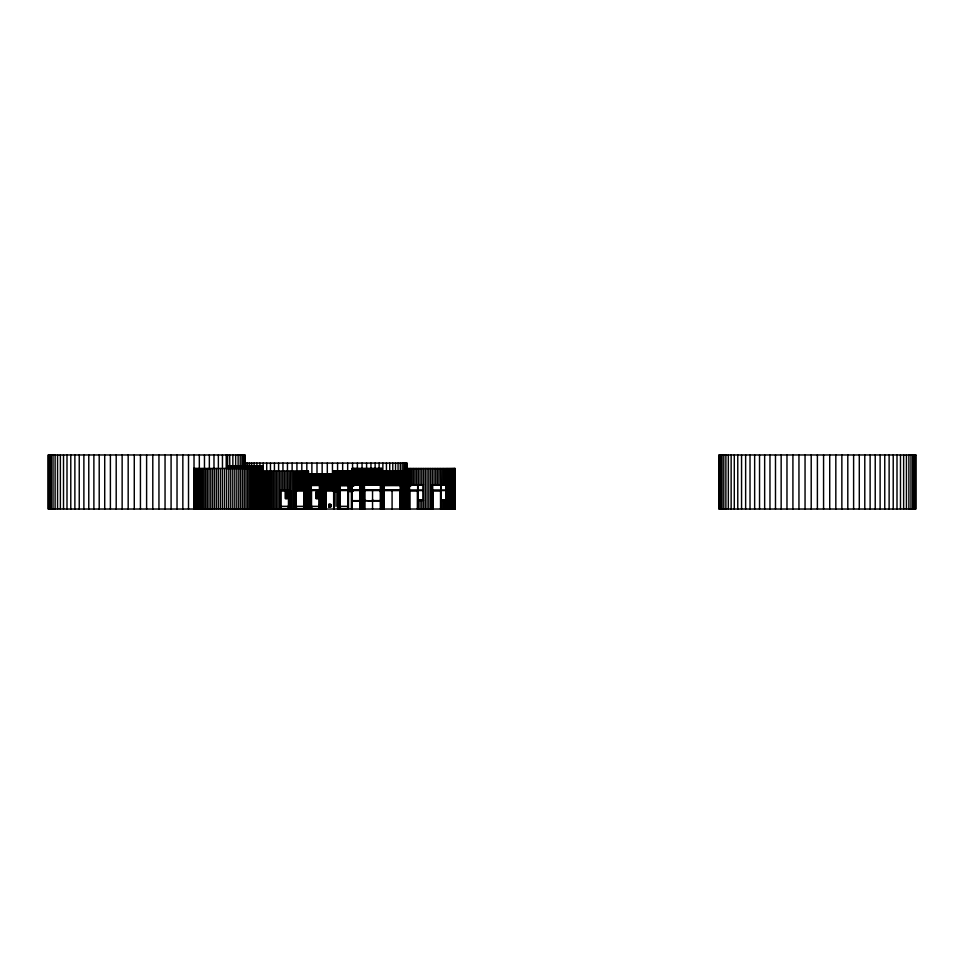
<?xml version="1.0" encoding="UTF-8"?>
<svg xmlns="http://www.w3.org/2000/svg" width="964" height="964" viewBox="0 0 964 964"><rect width="100%" height="100%" fill="white"/><g stroke="black" fill="none" stroke-linecap="round" stroke-linejoin="round"><path stroke-width="1.45" d="M310.818 491.483L310.818 509.028L310.83 484.699L319.843 484.699L319.843 509.028M325.76 490.556L325.76 509.028L325.76 490.556L333.869 490.556L333.869 509.028L333.869 490.556M359.958 490.556L359.958 509.028L359.958 490.556L351.848 490.556L351.848 509.028L351.848 490.327M372.55 509.028L372.55 490.556M383.226 509.028L383.226 491.013L380.274 491.013M227.612 465.781L263.196 465.781M193.752 468.492L259.509 468.492M352.005 468.492L381.732 468.492L381.852 491.568M406.109 468.492L455.213 468.492L455.153 509.028L48.2 509.028L48.2 454.972L245.025 454.972L245.025 463.082M258.93 471.191L308.444 471.191L308.444 473.89M353.921 471.191L332.929 471.191L332.905 473.89M381.214 471.191L410.977 471.191M307.938 473.89L335.797 473.89M381.105 484.699L363.994 484.699L363.994 509.028L364.079 468.492M383.527 484.699L400.65 484.699M423.509 484.699L409.085 484.699L409.085 509.028M380.659 485.157L364.44 485.157L364.44 490.11L380.659 490.11M440.741 485.157L432.643 485.157L432.643 490.11L440.741 490.11L440.62 468.492M311.288 489.881L319.385 489.881M339.955 489.881L348.064 489.881M351.848 489.881L359.958 489.881M364.44 489.881L380.659 489.881M289.152 490.11L280.15 490.11L280.15 509.028M304.564 490.11L295.562 490.11L295.562 509.028M383.985 490.556L400.193 490.556M288.055 491.013L290.767 491.013L290.767 509.028M333.918 491.013L337.966 491.013L337.966 509.028M348.486 491.013L352.908 491.013M348.402 491.23L352.957 491.23M361.753 491.23L361.584 509.028M296.538 491.483L294.719 491.483L294.719 509.028L294.815 491.568M333.375 491.459L337.762 491.459M380.178 491.459L383.057 491.459L383.057 509.028M334.665 491.568L337.641 491.568L337.641 509.028L337.918 471.191M380.129 491.568L383.057 491.568M359.62 500.208L359.066 500.918M380.322 500.208L379.768 500.918M423.509 500.461L418.099 500.461L418.099 509.028M352.752 500.641L359.283 500.641M365.127 500.641L372.212 500.918M379.985 500.641L373.237 500.545M359.62 500.918L352.306 500.918L352.306 500.208L352.86 500.918M380.322 500.918L373.02 500.918L373.02 500.208L373.574 500.918M328.893 504.377L330.688 504.497M328.893 504.582L330.688 504.726L328.893 504.835M328.893 505.052L330.688 505.076M328.893 505.305L330.688 505.281L328.893 505.498M328.893 505.751L330.688 505.726L328.893 505.955M328.893 506.076L330.688 505.98M328.893 506.208L330.688 506.293M328.893 506.401L330.688 506.522L328.893 506.654M328.893 506.847L330.688 506.968L330.688 504.293L328.893 504.353L328.893 506.992L330.688 506.992M915.607 454.972L915.607 509.028M915.029 454.972L915.029 509.028M914.053 454.972L914.053 509.028M912.703 454.972L912.703 509.028M910.98 454.972L910.98 509.028M908.883 454.972L908.883 509.028M906.437 454.972L906.437 509.028M903.63 454.972L903.63 509.028M900.484 454.972L900.484 509.028M897.002 454.972L897.002 509.028M893.218 454.972L893.218 509.028M889.121 454.972L889.121 509.028M884.759 454.972L884.759 509.028M880.12 454.972L880.12 509.028M875.228 454.972L875.228 509.028M870.118 454.972L870.118 509.028M864.792 454.972L864.792 509.028M859.286 454.972L859.286 509.028M853.61 454.972L853.61 509.028M847.802 454.972L847.802 509.028M841.861 454.972L841.861 509.028M835.824 454.972L835.824 509.028M829.727 454.972L829.727 509.028M823.569 454.972L823.569 509.028M817.388 454.972L817.388 509.028M811.206 454.972L811.206 509.028M805.048 454.972L805.048 509.028M798.951 454.972L798.951 509.028M792.914 454.972L792.914 509.028M786.973 454.972L786.973 509.028M781.153 454.972L781.153 509.028M775.49 454.972L775.49 509.028M769.971 454.972L769.971 509.028M764.657 454.972L764.657 509.028M759.536 454.972L759.536 509.028M754.655 454.972L754.655 509.028M750.016 454.972L750.016 509.028M745.642 454.972L745.642 509.028M741.557 454.972L741.557 509.028M737.773 454.972L737.773 509.028M734.291 454.972L734.291 509.028M731.146 454.972L731.146 509.028M728.338 454.972L728.338 509.028M725.88 454.972L725.88 509.028M723.795 454.972L723.795 509.028M722.06 454.972L722.06 509.028M720.711 454.972L720.711 509.028M719.746 454.972L719.746 509.028M719.168 454.972L719.168 509.028M454.984 468.492L454.984 509.028M454.707 468.492L454.707 509.028M454.321 468.492L454.321 509.028M453.827 468.492L453.827 509.028M453.237 468.492L453.237 509.028M452.526 468.492L452.526 509.028M451.73 468.492L451.73 509.028M450.827 468.492L450.827 509.028M449.839 468.492L449.839 509.028M448.754 468.492L448.754 509.028M447.585 468.492L447.585 509.028M446.332 468.492L446.332 509.028M445.007 468.492L445.007 485M445.007 500.015L445.007 509.028M443.609 468.492L443.609 485M443.609 500.015L443.609 509.028M442.139 468.492L442.139 485M442.139 500.015L442.139 509.028M441.199 509.028L441.199 500.461L446.597 500.461L446.597 484.699L432.185 484.699L432.185 509.028M440.741 509.028L440.741 490.556L432.643 490.556L432.643 509.028M440.524 509.028L440.524 490.784L432.86 490.784L432.86 509.028M439.042 468.492L439.042 485M437.427 468.492L437.427 485M435.752 468.492L435.752 485M434.065 468.492L434.065 485M432.33 468.492L432.33 509.028M430.583 468.492L430.583 509.028M428.823 468.492L428.823 509.028M427.064 468.492L427.064 509.028M425.293 468.492L425.293 509.028M423.533 468.492L423.533 509.028M421.786 468.492L421.786 485M421.786 500.015L421.786 509.028M420.063 468.492L420.063 485M420.063 500.015L420.063 509.028M418.364 468.492L418.364 485M418.364 500.015L418.364 509.028M417.653 509.028L417.653 490.556L409.543 490.556L409.543 509.028M417.424 509.028L417.424 490.784L409.76 490.784L409.76 509.028M416.701 468.492L416.701 485M415.074 468.492L415.074 485M413.496 468.492L413.496 485M411.977 468.492L411.977 485M410.941 471.191L410.941 485.748M410.664 471.191L410.664 485.748M410.507 468.492L410.507 485M410.423 471.191L410.423 485.748M410.11 471.191L410.11 485.748M409.736 471.191L409.736 485.748M409.29 471.191L409.29 485.748M409.11 468.492L409.11 471.492M408.784 471.191L408.784 509.028M408.218 471.191L408.218 509.028M407.784 468.492L407.784 471.492M407.579 471.191L407.579 509.028M407.073 471.974L407.097 463.082L244.013 463.082L244.025 465.781M406.904 471.191L406.904 509.028M406.736 463.082L406.784 471.974M406.543 468.492L406.543 471.492M406.073 463.082L406.157 509.028M405.374 471.191L405.374 509.028M405.097 463.082L405.097 471.974M404.531 471.191L404.531 509.028M403.796 463.082L403.651 509.028M402.723 471.191L402.723 509.028M402.181 463.082L402.181 471.974M401.759 471.191L401.759 509.028M400.771 471.191L400.65 509.028M400.277 463.082L400.277 471.974M400.193 509.028L400.193 490.327L383.985 490.327L383.985 509.028M399.976 490.556L399.976 509.028M399.735 471.191L399.735 485.748M398.686 471.191L398.686 485.748M398.06 463.082L398.06 471.974M397.614 471.191L397.614 485.748M396.529 471.191L396.529 485.748M395.565 463.082L395.421 485.748M394.312 471.191L394.312 485.748M393.192 471.191L393.192 485.748M392.782 463.082L392.782 471.974M392.071 471.191L392.071 485.748M392.083 490.556L392.083 509.028M390.962 471.191L390.962 485.748M389.854 471.191L389.854 485.748M389.733 463.082L389.733 471.974M388.769 471.191L388.769 485.748M387.697 471.191L387.697 485.748M386.636 471.191L386.636 485.748M386.431 463.082L386.431 471.191M385.612 471.191L385.612 485.748M384.624 471.191L384.624 485.748M384.202 490.556L384.202 509.028M383.66 471.191L383.527 509.028M382.889 463.082L382.732 491.568M381.611 468.492L381.648 491.568M381.467 468.492L381.467 491.013M381.262 468.492L381.105 509.028M380.997 468.492L380.997 491.013M380.684 468.492L380.659 509.028L380.659 490.556L364.44 490.556L364.44 509.028L364.44 490.327M380.31 468.492L380.431 509.028M379.888 468.492L379.888 485M379.418 468.492L379.418 485M379.117 463.082L379.117 468.492M378.888 468.492L378.888 485M378.322 468.492L378.322 485M377.707 468.492L377.707 485M377.044 468.492L377.044 485M376.346 468.492L376.346 485M375.599 468.492L375.599 485M375.129 463.082L375.129 468.492M374.827 468.492L374.827 485M374.032 468.492L374.032 485M373.201 468.492L373.201 485M372.333 468.492L372.333 485M371.658 500.918L372.212 500.208L372.104 501.051L365.127 500.545M371.453 468.492L371.453 485M370.947 463.082L370.947 468.492M370.562 468.492L370.562 485M369.646 468.492L369.646 485M368.73 468.492L368.73 485M367.802 468.492L367.802 485M366.862 468.492L366.862 485M366.585 463.082L366.585 468.492M365.934 468.492L365.934 485M365.007 468.492L365.007 485M364.669 490.556L364.669 509.028M363.163 468.492L363.163 509.028M362.271 468.492L362.271 509.028M362.054 463.082L362.054 468.492M361.753 491.013L361.753 509.028M361.392 468.492L361.392 509.028M360.536 468.492L360.536 491.013M360.403 509.028L360.403 484.699L351.402 484.699L351.402 509.028M359.705 468.492L359.705 485M359.729 490.556L359.729 509.028M358.897 468.492L358.897 485M358.126 468.492L358.126 485M357.379 463.082L357.391 485M356.692 468.492L356.692 485M356.029 468.492L356.029 485M355.415 468.492L355.415 485M354.836 468.492L354.836 485M354.258 468.492L354.318 485M353.836 468.492L353.921 485.748M353.764 471.191L353.764 485.748M353.414 468.492L353.499 485.748M353.041 468.492L353.186 485.748M352.848 471.191L352.848 485.748M352.728 468.492L352.728 471.191M352.571 463.082L352.463 485.748M352.27 468.492L352.27 471.191M352.113 468.492L352.077 509.028M351.595 471.191L351.595 491.568M351.113 471.191L351.113 491.568M350.607 471.191L350.607 491.568M350.077 471.191L350.077 491.568M349.51 471.191L349.51 491.568M348.92 471.191L348.92 491.568M348.51 509.028L348.51 484.699L339.509 484.699L339.509 509.028M348.317 471.191L348.317 485.748M348.064 509.028L348.064 490.556L339.955 490.556L339.955 509.028M347.835 490.556L347.835 509.028M347.667 463.082L347.691 485.748M347.052 471.191L347.052 485.748M346.401 471.191L346.401 485.748M345.739 471.191L345.739 485.748M345.076 471.191L345.076 485.748M344.401 471.191L344.401 485.748M343.714 471.191L343.714 485.748M343.039 471.191L343.039 485.748M342.654 463.082L342.654 471.191M342.365 471.191L342.365 485.748M341.69 471.191L341.69 485.748M341.027 471.191L341.027 485.748M340.376 471.191L340.376 485.748M340.184 490.556L340.184 509.028M339.738 471.191L339.738 509.028M339.111 471.191L339.111 509.028M338.509 471.191L338.509 509.028M337.581 463.082L337.581 471.191M337.364 471.191L337.364 491.568M336.93 471.191L336.93 491.568M336.822 471.191L336.822 491.568M336.316 471.191L336.316 491.568M336.014 493.207L336.014 506.353M335.834 471.191L335.834 491.568M335.665 473.89L335.665 491.459M335.388 471.191L335.484 491.459M335.243 473.89L335.279 491.459M334.966 471.191L334.954 491.459M334.592 471.191L334.604 491.459M334.327 509.028L334.327 490.11L325.314 490.11L325.314 509.028M334.243 471.191L334.207 491.459M333.93 471.191L333.93 473.89M333.749 473.89L333.749 489.989M333.664 471.191L333.664 473.89M333.652 509.028L333.652 490.784L325.989 490.784L325.989 509.028M333.436 471.191L333.436 473.89M333.243 471.191L333.243 489.989M333.098 471.191L332.99 473.89M332.688 473.89L332.688 489.989M332.459 463.082L332.459 473.89M332.086 473.89L332.086 489.989M331.447 473.89L331.447 489.989M330.76 473.89L330.76 489.989M330.037 473.89L330.037 489.989M329.278 473.89L329.278 489.989M328.483 473.89L328.483 489.989M327.664 473.89L327.664 489.989M327.314 463.082L327.314 473.89M326.82 473.89L326.82 489.989M325.953 473.89L325.953 489.989M325.061 473.89L325.061 509.028M324.157 473.89L324.157 509.028M323.229 473.89L323.229 509.028M322.301 473.89L322.301 509.028M322.157 463.082L322.157 473.89M321.373 473.89L321.422 509.028M321.253 491.459L321.253 509.028M320.446 473.89L320.446 491.459M319.506 473.89L319.506 485.603M319.385 509.028L319.385 490.556L311.288 490.556L311.288 509.028M319.168 490.556L319.168 509.028M318.578 473.89L318.578 485.603M317.662 473.89L317.662 485.603M316.999 463.082L316.999 473.89M316.77 473.89L316.77 485.603M315.879 473.89L315.879 485.603M315.011 473.89L315.011 485.603M314.168 473.89L314.168 485.603M313.36 473.89L313.36 485.603M312.565 473.89L312.565 485.603M311.878 463.082L311.878 473.89M311.818 473.89L311.818 485.603M311.505 490.556L311.505 509.028M311.107 473.89L311.107 485.603M310.42 473.89L310.613 509.028M309.793 473.89L309.793 509.028M309.203 473.89L309.203 509.028M308.661 473.89L308.661 509.028M308.384 471.191L308.167 509.028M307.938 471.191L307.938 509.028M307.637 471.191L307.637 509.028M307.179 471.191L307.179 509.028M306.817 463.082L306.817 472.541M306.636 471.191L306.636 509.028M305.998 471.191L305.998 509.028M305.263 471.191L305.263 509.028M304.443 471.191L304.564 509.028M304.118 509.028L304.118 490.556L296.008 490.556L296.008 509.028M303.889 509.028L303.889 490.784L296.237 490.784L296.237 509.028M303.54 471.191L303.54 490.11M302.551 471.191L302.551 490.11M301.816 463.082L301.816 472.541M301.479 471.191L301.479 490.11M300.346 471.191L300.346 490.11M299.129 471.191L299.129 490.11M297.852 471.191L297.852 490.11M296.924 463.082L296.924 471.191M296.526 471.191L296.526 490.11M295.141 471.191L295.141 491.568M294.49 491.013L294.49 509.028M293.695 471.191L293.695 509.028M292.213 471.191L292.213 509.028M292.128 463.082L292.128 471.191M290.694 471.191L290.538 509.028M290.441 491.568L290.441 509.028M289.152 471.191L289.152 509.028M288.706 509.028L288.706 490.556L280.596 490.556L280.596 509.028M288.477 509.028L288.477 490.784L280.825 490.784L280.825 509.028M287.573 471.191L287.573 490.11M287.465 463.082L287.465 471.191M285.983 471.191L285.983 490.11M284.38 471.191L284.38 490.11M282.946 463.082L282.946 471.191M282.765 471.191L282.765 490.11M281.151 471.191L281.151 490.11M279.548 471.191L279.548 509.028M278.596 463.082L278.596 471.191M277.957 471.191L277.957 509.028M276.379 471.191L276.379 509.028M274.836 471.191L274.836 509.028M274.427 463.082L274.427 471.191M273.318 471.191L273.318 509.028M271.836 471.191L271.836 509.028M270.462 463.082L270.462 471.191M270.402 471.191L270.402 509.028M269.016 471.191L269.016 509.028M267.679 471.191L267.679 509.028M266.715 463.082L266.715 471.191M266.401 471.191L266.401 509.028M265.196 471.191L265.196 509.028M264.052 471.191L264.052 509.028M263.196 463.082L263.16 471.191M262.967 465.781L262.991 509.028M262.642 465.781L262.642 471.191M262.329 465.781L262.329 471.191M261.955 465.781L261.991 509.028M261.509 465.781L261.509 471.191M261.087 509.028L261.003 465.781M260.425 465.781L260.425 471.191M260.268 471.191L260.268 509.028M259.918 463.082L259.918 465.781M259.798 465.781L259.798 471.191M259.449 468.492L259.533 509.028M259.256 468.492L259.256 471.191M259.111 465.781L259.111 471.191M258.93 468.492L258.93 509.028M258.473 468.492L258.473 509.028M258.376 465.781L258.376 468.492M257.906 468.492L257.906 509.028M257.581 465.781L257.581 468.492M257.207 468.492L257.207 509.028M256.894 463.082L256.894 465.781M256.749 465.781L256.749 468.492M256.376 468.492L256.376 509.028M255.87 465.781L255.87 468.492M255.448 468.492L255.448 509.028M254.942 465.781L254.942 468.492M254.388 468.492L254.388 509.028M254.135 463.082L254.135 465.781M253.978 465.781L253.978 468.492M253.231 468.492L253.231 509.028M252.978 465.781L252.978 468.492M251.953 465.781L251.966 509.028M251.664 463.082L251.664 465.781M250.905 465.781L250.905 468.492M250.604 468.492L250.604 509.028M249.833 465.781L249.833 468.492M249.483 463.082L249.483 465.781M249.134 468.492L249.134 509.028M248.736 465.781L248.736 468.492M247.603 463.082L247.591 509.028M246.531 465.781L246.531 468.492M246.013 463.082L246.013 465.781M245.953 468.492L245.953 509.028M245.41 465.781L245.41 468.492M244.832 454.972L244.748 465.781M244.254 454.972L244.254 509.028M243.29 454.972L243.29 465.479M243.181 465.781L243.181 468.492M242.47 468.492L242.47 509.028M241.94 454.972L241.94 465.479M242.072 465.781L242.072 468.492M240.988 465.781L240.988 468.492M240.626 468.492L240.626 509.028M240.205 454.972L240.205 465.479M239.916 465.781L239.916 468.492M238.855 465.781L238.735 509.028M238.12 454.972L238.12 465.479M237.831 465.781L237.831 468.492M236.843 465.781L236.795 509.028M235.879 465.781L235.879 468.492M235.662 454.972L235.662 465.781M234.951 465.781L234.951 468.492M234.806 468.492L234.806 509.028M234.071 465.781L234.071 468.492M233.228 465.781L233.228 468.492M232.854 454.972L232.854 465.781M232.794 468.492L232.794 509.028M232.445 465.781L232.445 468.492M231.697 465.781L231.697 468.492M231.011 465.781L231.011 468.492M230.758 468.492L230.758 509.028M230.384 465.781L230.384 468.492M229.709 454.972L229.818 468.492M229.312 465.781L229.312 468.492M228.866 465.781L228.697 509.028M228.492 465.781L228.492 468.492M228.179 465.781L228.179 468.492M227.938 465.781L227.938 468.492M227.757 465.781L227.757 468.492M227.649 454.972L227.612 468.492M226.636 468.492L226.636 509.028M226.227 454.972L226.227 468.492M224.564 468.492L224.564 509.028M222.515 509.028L222.443 454.972M220.467 468.492L220.467 509.028M218.454 509.028L218.358 454.972M216.466 468.492L216.466 509.028M214.526 468.492L214.526 509.028M213.984 454.972L213.984 468.492M212.634 468.492L212.634 509.028M210.791 468.492L210.791 509.028M209.345 454.972L209.345 468.492M209.007 468.492L209.007 509.028M207.308 468.492L207.308 509.028M205.669 468.492L205.669 509.028M204.464 454.972L204.464 468.492M204.127 468.492L204.127 509.028M202.657 468.492L202.657 509.028M201.295 468.492L201.295 509.028M200.03 468.492L200.03 509.028M199.319 454.972L199.343 468.492M198.873 468.492L198.873 509.028M197.813 468.492L197.813 509.028M196.885 468.492L196.885 509.028M196.066 468.492L196.066 509.028M195.355 468.492L195.355 509.028M194.788 468.492L194.788 509.028M194.33 468.492L194.33 509.028M194.029 454.972L194.005 509.028M193.812 468.492L193.812 509.028M188.51 454.972L188.51 509.028M182.847 454.972L182.847 509.028M177.027 454.972L177.027 509.028M171.086 454.972L171.086 509.028M165.049 454.972L165.049 509.028M158.952 454.972L158.952 509.028M152.794 454.972L152.794 509.028M146.612 454.972L146.612 509.028M140.431 454.972L140.431 509.028M134.273 454.972L134.273 509.028M128.176 454.972L128.176 509.028M122.139 454.972L122.139 509.028M116.198 454.972L116.198 509.028M110.39 454.972L110.39 509.028M104.715 454.972L104.715 509.028M99.208 454.972L99.208 509.028M93.882 454.972L93.882 509.028M88.772 454.972L88.772 509.028M83.88 454.972L83.88 509.028M79.241 454.972L79.241 509.028M74.879 454.972L74.879 509.028M70.782 454.972L70.782 509.028M66.998 454.972L66.998 509.028M63.516 454.972L63.516 509.028M60.371 454.972L60.371 509.028M57.563 454.972L57.563 509.028M55.117 454.972L55.117 509.028M53.02 454.972L53.02 509.028M51.297 454.972L51.297 509.028M49.947 454.972L49.947 509.028M48.971 454.972L48.971 509.028M48.393 454.972L48.393 509.028M319.59 504.353L319.59 506.992L319.59 504.293M915.8 454.972L718.975 454.972L718.975 509.028L915.8 509.028L915.8 454.972M319.385 485.157L311.288 485.157L311.288 490.11L319.385 490.11L319.385 485.157M348.064 485.157L339.955 485.157L339.955 490.11L348.064 490.11L348.064 485.157M359.958 485.157L351.848 485.157L351.848 490.11L359.958 490.11L359.958 485.157M400.193 485.157L383.985 485.157L383.985 490.11L400.193 490.11L400.193 485.157M417.653 485.157L409.543 485.157L409.543 490.11L417.653 490.11L417.653 485.157M423.051 485.157L418.099 485.157L418.099 490.11L423.051 490.11L423.051 485.157M446.151 485.157L441.199 485.157L441.199 490.11L446.151 490.11L446.151 485.157M423.051 490.556L418.099 490.556L418.099 500.015L423.051 500.015L423.051 490.556M446.151 490.556L441.199 490.556L441.199 500.015L446.151 500.015L446.151 490.556M287.356 491.905L285.332 491.905L285.332 498.665L287.356 498.665L287.356 491.905M318.036 491.905L316.011 491.905L316.011 498.665L318.036 498.665L318.036 491.905M287.127 492.134L285.549 492.134L285.549 498.436L287.127 498.436L287.127 492.134M317.819 492.134L316.24 492.134L316.24 498.436L317.819 498.436L317.819 492.134M288.26 506.317L281.054 506.317L281.054 508.57L288.26 508.57L288.26 506.317M303.672 506.317L296.466 506.317L296.466 508.57L303.672 508.57L303.672 506.317M318.939 506.317L311.733 506.317L311.733 508.57L318.939 508.57L318.939 506.317M347.606 506.317L340.4 506.317L340.4 508.57L347.606 508.57L347.606 506.317"/></g></svg>
